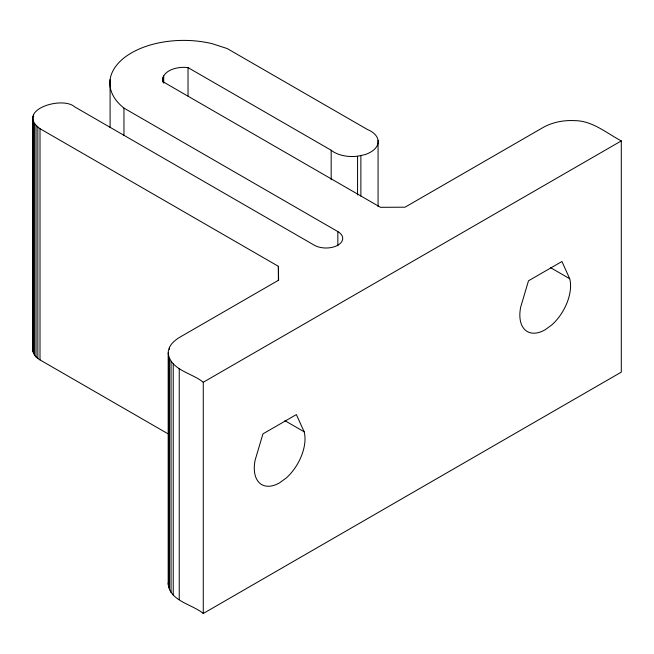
<?xml version="1.0" encoding="UTF-8"?>
<svg xmlns="http://www.w3.org/2000/svg" width="654" height="654" viewBox="0 0 654 654"><rect width="100%" height="100%" fill="white"/><g stroke="black" fill="none" stroke-linecap="round" stroke-linejoin="round"><path stroke-width="0.98" d="M163.001 77.924L163.263 81.897L380.514 207.318L405.039 207.195L543.875 127.04C553.251 122.053 563.936 120.091 574.49 120.638C592.328 120.606 606.356 133.007 621.3 140.912L621.3 372.126L203.271 613.477C192.39 604.321 170.065 601.206 168.184 584.186L168.184 352.972C168.225 346.04 173.776 340.938 179.237 337.554L278.612 280.182L278.359 266.301L40.008 128.691C14.919 110.281 62.13 95.631 74.63 106.831L314.28 245.193A16.661 9.622 0 0 0 337.84 245.193A16.661 9.622 0 0 0 337.84 231.59L123.958 108.106A73.869 42.649 0 0 1 125.723 56.636A73.869 42.649 0 0 1 211.994 43.638L227.142 48.535L367.27 129.41A25.882 14.944 0 0 1 364.589 154.736L357.566 156.224A25.882 14.944 0 0 1 331.177 150.248L188.017 67.599A20.953 12.099 0 0 0 163.713 75.978L163.001 77.924L163.001 82.003M168.013 433.806L40.008 359.904C35.774 357.558 31.76 353.013 32.913 347.838M168.184 584.186L168.397 582.289M168.184 352.972C170.065 369.992 192.39 373.099 203.271 382.255L621.3 140.912M550.464 267.617L569.708 278.727A35.872 20.707 -60 0 1 551.772 324.948L545.207 329.739A35.872 20.707 -60 0 1 520.707 307.012L528.497 280.811L561.925 261.51L569.708 278.727M284.907 420.677L304.151 431.787A35.872 20.707 -60 0 1 286.215 478.009L279.65 482.799A35.872 20.707 -60 0 1 255.15 460.073L262.941 433.872L296.368 414.579L304.151 431.787M378.069 140.34L378.069 206.55M360.877 155.415L360.877 196.159M357.566 156.224L357.566 194.933M337.84 231.59L337.84 245.847M331.177 150.248L331.177 179.785M278.359 266.301L278.359 280.558M203.271 382.255L203.271 613.477M188.017 67.599L188.017 96.122M179.237 368.382L179.237 599.604M173.236 363.869L173.236 595.083M171.054 361.31L171.054 592.532M169.468 347.331L169.468 349.367M169.468 358.613L169.468 589.826M168.503 355.817L168.503 587.03M163.713 75.978L163.713 83.107M163.165 76.902L163.165 81.995M123.958 108.106L123.958 135.607M110.093 79.69L110.093 127.571M40.008 128.691L40.008 359.904M37.858 127.268L37.858 358.49M36.044 125.707L36.044 356.921M34.597 124.015L34.597 355.228M33.55 114.777L33.55 116.813M33.55 122.233L33.55 353.446M32.913 116.625L32.913 351.599M32.7 118.505L32.7 349.718"/></g></svg>
